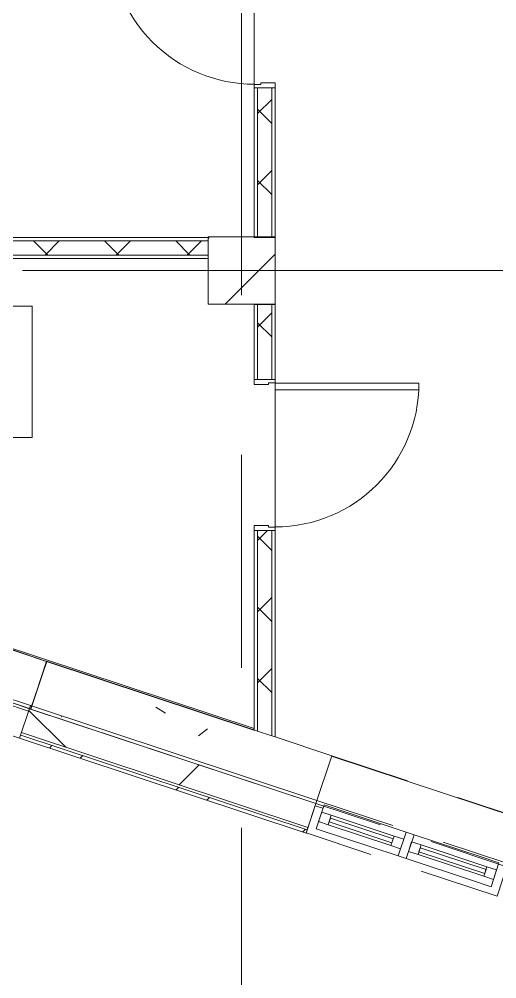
# Model space of a CAD drawing. Header units: millimetres. Extents: x 48966 to 294585, y -43515 to 30344.
# Drawn here: x 62205 to 65054, y -28507 to -22784 of the extents above; entities that cross this region are included whole.
import ezdxf

# ---------------------------------------------------------------- set-up
doc = ezdxf.new("R2010")
doc.units = ezdxf.units.MM
doc.linetypes.add('Осевые', pattern=[6350, 1270, -952.5, 3175, -952.5])
doc.linetypes.add('Сверху', pattern=[793.75, 476.25, -317.5])
for name, color, linetype, lineweight in [('Двери', 7, 'Continuous', 9), ('Импосты витража', 7, 'Continuous', 9), ('Импосты витража-1', 7, 'Continuous', 18), ('Каркас_Импост', 7, 'Continuous', 9), ('Марки помещений', 7, 'Continuous', 9), ('Обобщенные модели', 7, 'Continuous', 9), ('Обобщенные модели-1', 7, 'Continuous', 18), ('Общие ребра', 7, 'Continuous', 9), ('Окна', 7, 'Continuous', 9), ('Окна-1', 7, 'Сверху', 9), ('Окна-2', 7, 'Continuous', 18), ('Оси-2', 7, 'Осевые', 9), ('Панель', 7, 'Continuous', 9), ('Перекрытия', 7, 'Continuous', 9), ('Стены', 7, 'Continuous', 9), ('Стены-1', 7, 'Continuous', 18), ('Штриховка разреза-1', 7, 'Continuous', 9)]:
    doc.layers.add(name, color=color, linetype=linetype, lineweight=lineweight)
pattern_1 = [(0, (0, 0), (812.8, 203.2), [67.056, -542.544, 67.056, -542.544, -3251.2]), (0, (0, 0), (812.8, 203.2), [-1219.2, 67.056, -1152.144, 67.056, -542.544, -1422.4]), (0, (0, 0), (812.8, 203.2), [-3048, 67.056, -339.344, 67.056, -948.944]), (120, (304.8, 101.6), (-582.37636, 602.30545), [67.056, -542.544, 67.056, -542.544, -3251.2]), (120, (304.8, 101.6), (-582.37636, 602.30545), [-1219.2, 67.056, -1152.144, 67.056, -542.544, -1422.4]), (120, (304.8, 101.6), (-582.37636, 602.30545), [-3048, 67.056, -339.344, 67.056, -948.944]), (240, (406.4, 508), (-230.42364, -805.50545), [67.056, -542.544, 67.056, -542.544, -3251.2]), (240, (406.4, 508), (-230.42364, -805.50545), [-1219.2, 67.056, -1152.144, 67.056, -542.544, -1422.4]), (240, (406.4, 508), (-230.42364, -805.50545), [-3048, 67.056, -339.344, 67.056, -948.944])]
pattern_2 = [(45, (0, 0), (-212.132, 212.132), []), (135, (0, 0), (-212.132, -212.132), [])]

# ---------------------------------------------------------------- blocks, each defined once
blk = doc.blocks.new('Обобщенные модели 12 - Обобщенные модели 12-1067619-План 4-го этажа на отм_ _8_400')
at = {"layer": 'Обобщенные модели'}
h = blk.add_hatch(dxfattribs=at)
h.set_pattern_fill('FP_7', color=256, style=0, pattern_type=2)
h.set_pattern_definition([(45, (0, 0), (-493.914, 493.914), []), (45, (493.9, 0), (-493.914, 493.914), [873.125, -174.625, 6.706, -167.919])])
h.paths.add_polyline_path([(63731.6, -24482.9), (63731.6, -24082.9), (63331.6, -24084.4), (63331.6, -24482.9), (63666.2, -24482.9)], flags=0)
at = {"layer": 'Обобщенные модели-1'}
for p, q in [((63731.6, -24082.9), (63331.6, -24082.9)), ((63331.6, -24082.9), (63331.6, -24482.9)), ((63731.6, -24482.9), (63731.6, -24082.9)), ((63331.6, -24482.9), (63731.6, -24482.9))]:
    blk.add_line(p, q, dxfattribs=at)
blk = doc.blocks.new('Дверь - Однопольная - ДВ17__21х9-7256455-План 4-го этажа на отм_ _8_400')
at = {"layer": 'Двери'}
for p, q in [((-429, -62.5), (-389, -62.5)), ((-429, -920.5), (-429, -62.5)), ((-389, -62.5), (-389, -920.5)), ((-389, -920.5), (-429, -920.5))]:
    blk.add_line(p, q, dxfattribs=at)
blk.add_arc((-429, -62.5), 858, 270, 0, dxfattribs=at)
at = {"layer": 'Каркас_Импост'}
for p, q in [((-450, 62.5), (-420, 62.5)), ((-450, -62.5), (-450, 62.5)), ((-420, 62.5), (-420, -22.5)), ((420, 62.5), (450, 62.5)), ((420, -22.5), (420, 62.5)), ((450, 62.5), (450, -62.5)), ((-430, -22.5), (-430, -62.5)), ((-420, -22.5), (-430, -22.5)), ((430, -22.5), (420, -22.5)), ((430, -62.5), (430, -22.5)), ((-430, -62.5), (-450, -62.5)), ((450, -62.5), (430, -62.5))]:
    blk.add_line(p, q, dxfattribs=at)
at = {"layer": 'Панель'}
for p, q in [((-389, -62.5), (-429, -62.5)), ((-429, -62.5), (-429, -920.5)), ((-389, -920.5), (-389, -62.5)), ((-429, -920.5), (-389, -920.5))]:
    blk.add_line(p, q, dxfattribs=at)
blk = doc.blocks.new('M_Окно-Квадратный проем - 1200 x 11450 mm-V1-План 4-го этажа на отм_ _8_400')
at = {"layer": 'Окна'}
for p, q in [((-608.2, -102.5), (-608.2, 102.5)), ((591.8, 102.5), (591.8, -102.5))]:
    blk.add_line(p, q, dxfattribs=at)
at = {"layer": 'Окна-1'}
for p, q in [((-608.2, 102.5), (591.8, 102.5)), ((591.8, -102.5), (-608.2, -102.5))]:
    blk.add_line(p, q, dxfattribs=at)
blk = doc.blocks.new('M_Окно-Квадратный проем - 1200 x 12300 mm-2113068-План 4-го этажа на отм_ _8_400')
at = {"layer": 'Окна'}
for p, q in [((-608.2, -150), (-608.2, 150)), ((591.8, 150), (591.8, -150))]:
    blk.add_line(p, q, dxfattribs=at)
at = {"layer": 'Окна-1'}
for p, q in [((-608.2, 150), (591.8, 150)), ((591.8, -150), (-608.2, -150))]:
    blk.add_line(p, q, dxfattribs=at)
blk = doc.blocks.new('Дверь - Однопольная - ДВ2_21х9-6240640-План 4-го этажа на отм_ _8_400')
at = {"layer": 'Двери'}
for p, q in [((-389, 920.5), (-429, 920.5)), ((-429, 920.5), (-429, 62.5)), ((-389, 62.5), (-389, 920.5)), ((-429, 62.5), (-389, 62.5))]:
    blk.add_line(p, q, dxfattribs=at)
blk.add_arc((-429, 62.5), 858, 360, 90, dxfattribs=at)
at = {"layer": 'Каркас_Импост'}
for p, q in [((-430, 62.5), (-450, 62.5)), ((-450, 62.5), (-450, -62.5)), ((-430, 22.5), (-430, 62.5)), ((450, 62.5), (430, 62.5)), ((430, 62.5), (430, 22.5)), ((450, -62.5), (450, 62.5)), ((-420, 22.5), (-430, 22.5)), ((-420, -62.5), (-420, 22.5)), ((430, 22.5), (420, 22.5)), ((420, 22.5), (420, -62.5)), ((-450, -62.5), (-420, -62.5)), ((420, -62.5), (450, -62.5))]:
    blk.add_line(p, q, dxfattribs=at)
at = {"layer": 'Панель'}
for p, q in [((-429, 920.5), (-389, 920.5)), ((-429, 62.5), (-429, 920.5)), ((-389, 920.5), (-389, 62.5)), ((-389, 62.5), (-429, 62.5))]:
    blk.add_line(p, q, dxfattribs=at)
blk = doc.blocks.new('Панель окно - Верхнее левое-8291078-План 4-го этажа на отм_ _8_400')
at = {"layer": 'Окна'}
for p, q in [((197.6, 30), (-197.6, 30)), ((-197.6, 30), (-197.6, -30)), ((197.6, -30), (197.6, 30)), ((-197.6, -30), (197.6, -30))]:
    blk.add_line(p, q, dxfattribs=at)
at = {"layer": 'Окна-2'}
for p, q in [((-197.6, 30), (-257.6, 30)), ((-257.6, 30), (-257.6, -30)), ((-197.6, -30), (-197.6, 30)), ((197.6, 12.5), (-197.6, 12.5)), ((-197.6, 12.5), (-197.6, -12.5)), ((197.6, 30), (197.6, -30)), ((257.6, 30), (197.6, 30)), ((197.6, -12.5), (197.6, 12.5)), ((257.6, -30), (257.6, 30)), ((-257.6, -30), (-197.6, -30)), ((-197.6, -12.5), (197.6, -12.5)), ((197.6, -30), (257.6, -30))]:
    blk.add_line(p, q, dxfattribs=at)
blk = doc.blocks.new('Панель окно - Верхнее правое-8291087-План 4-го этажа на отм_ _8_400')
at = {"layer": 'Окна'}
for p, q in [((206.7, 30), (-206.7, 30)), ((-206.7, 30), (-206.7, -30)), ((206.7, -30), (206.7, 30)), ((-206.7, -30), (206.7, -30))]:
    blk.add_line(p, q, dxfattribs=at)
at = {"layer": 'Окна-2'}
for p, q in [((-206.7, 30), (-266.7, 30)), ((-266.7, 30), (-266.7, -30)), ((-206.7, -30), (-206.7, 30)), ((206.7, 12.5), (-206.7, 12.5)), ((-206.7, 12.5), (-206.7, -12.5)), ((206.7, 30), (206.7, -30)), ((266.7, 30), (206.7, 30)), ((206.7, -12.5), (206.7, 12.5)), ((266.7, -30), (266.7, 30)), ((-266.7, -30), (-206.7, -30)), ((-206.7, -12.5), (206.7, -12.5)), ((206.7, -30), (266.7, -30))]:
    blk.add_line(p, q, dxfattribs=at)
blk = doc.blocks.new('Прямоугольный импост - Прямоугольный импост 1-2128395-План 4-го этажа на отм_ _8_400')
at = {"layer": 'Импосты витража-1'}
for p, q in [((-25, 75), (25, 75)), ((-25, -75), (-25, 75)), ((25, 75), (25, -75)), ((25, -75), (-25, -75))]:
    blk.add_line(p, q, dxfattribs=at)
blk = doc.blocks.new('Прямоугольный импост - Прямоугольный импост 1-6622436-План 4-го этажа на отм_ _8_400')
at = {"layer": 'Импосты витража'}
for p, q in [((63976.5, -27611.9), (64023.6, -27469.5)), ((64023.6, -27469.5), (64512.7, -27631.4)), ((64465.5, -27773.8), (63976.5, -27611.9)), ((64512.7, -27631.4), (64465.5, -27773.8))]:
    blk.add_line(p, q, dxfattribs=at)
blk = doc.blocks.new('Прямоугольный импост - Прямоугольный импост 1-6622437-План 4-го этажа на отм_ _8_400')
at = {"layer": 'Импосты витража'}
for p, q in [((64513, -27789.5), (64560.1, -27647.1)), ((64560.1, -27647.1), (64961.6, -27780)), ((64914.4, -27922.4), (64513, -27789.5))]:
    blk.add_line(p, q, dxfattribs=at)
blk = doc.blocks.new('Прямоугольный импост - Прямоугольный импост 1-6622440-План 4-го этажа на отм_ _8_400')
at = {"layer": 'Импосты витража'}
for p, q in [((64961.6, -27780), (65066.5, -27814.8)), ((65066.5, -27814.8), (65019.4, -27957.2)), ((65019.4, -27957.2), (64914.4, -27922.4))]:
    blk.add_line(p, q, dxfattribs=at)
blk = doc.blocks.new('Марка помещения_Р - Марка помещения-4575829-План 4-го этажа на отм_ _8_400')
at = {"layer": 'Марки помещений'}
for p, q in [((-4.79375, -1.95625), (-4.79375, 1.95625)), ((4.79375, 1.95625), (-4.79375, 1.95625)), ((4.79375, -1.95625), (4.79375, 1.95625)), ((4.79375, -1.95625), (-4.79375, -1.95625))]:
    blk.add_line(p, q, dxfattribs=at)

msp = doc.modelspace()

# ---------------------------------------------------------------- hatches: boundary and pattern name
at = {"layer": 'Штриховка разреза-1'}
h = msp.add_hatch(dxfattribs=at)
h.set_pattern_fill('FP_5', color=256, style=0, pattern_type=2)
h.set_pattern_definition(pattern_2)
h.paths.add_polyline_path([(63711.6, -24085.8), (63711.6, -23192.9), (63626.6, -23192.9), (63626.6, -24085.8), (63666.2, -24085.8)], flags=0)
h.paths.add_polyline_path([(63711.6, -22292.9), (63711.6, -19012.9), (63626.6, -19012.9), (63626.6, -22292.9), (63666.2, -22292.9)], flags=0)
h.paths.add_polyline_path([(63666.2, -18112.9), (63711.6, -18112.9), (63711.6, -16082.9), (63626.6, -16082.9), (63626.6, -18112.9)], flags=0)
h = msp.add_hatch(dxfattribs=at)
h.set_pattern_fill('FP_5', color=256, style=0, pattern_type=2)
h.set_pattern_definition(pattern_2)
h.paths.add_polyline_path([(63331.6, -24190.8), (63331.6, -24105.8), (58082.5, -24105.8), (58139.2, -24190.8), (62855.9, -24190.8)], flags=0)
h = msp.add_hatch(dxfattribs=at)
h.set_pattern_fill('FP_5', color=256, style=0, pattern_type=2)
h.set_pattern_definition(pattern_2)
h.paths.add_polyline_path([(63711.6, -27058), (63711.6, -25832.9), (63626.6, -25832.9), (63626.6, -27029.9)], flags=0)
h.paths.add_polyline_path([(63626.6, -24932.9), (63711.6, -24932.9), (63711.6, -24485.8), (63626.6, -24485.8)], flags=0)
h = msp.add_hatch(dxfattribs=at)
h.set_pattern_fill('FP_3', color=256, style=0, pattern_type=2)
h.set_pattern_definition([(45, (0, 0), (-707.107, 707.107), []), (135, (0, 0), (-707.107, -707.107), [])])
h.paths.add_polyline_path([(74826.1, -31209.2), (74873.4, -31069.1), (74683.8, -31007.8), (74137.8, -30823.5), (74090.7, -30965.9), (74199.7, -31001.9)], flags=0)
h.paths.add_polyline_path([(72951.4, -30589), (72998.5, -30446.6), (67961.9, -28780.5), (67914.8, -28923), (70266.3, -29700.8)], flags=0)
h.paths.add_polyline_path([(66775.5, -28546.1), (66822.6, -28403.7), (65113.7, -27838.4), (65066.6, -27980.8)], flags=0)
h.paths.add_polyline_path([(63927.3, -27603.9), (63974.4, -27461.5), (62265.5, -26896.2), (62218.4, -27038.6), (63474.9, -27454.3)], flags=0)
h.paths.add_polyline_path([(61079.1, -26661.8), (61126.2, -26519.3), (60179.3, -26206.1), (60127.7, -26347)], flags=0)
h = msp.add_hatch(dxfattribs=at)
h.set_pattern_fill('FP_1', color=256, style=0, pattern_type=2)
h.set_pattern_definition(pattern_1)
h.paths.add_polyline_path([(74495.7, -30941.9), (74502.2, -30922.9), (74144.1, -30804.5), (74137.8, -30823.5), (74199.7, -30843.9)], flags=0)
h.paths.add_polyline_path([(72998.5, -30446.6), (73004.8, -30427.6), (67968.2, -28761.6), (67961.9, -28780.5), (70744, -29700.8)], flags=0)
h.paths.add_polyline_path([(66822.6, -28403.7), (66828.9, -28384.7), (65120, -27819.4), (65113.7, -27838.4)], flags=0)
h.paths.add_polyline_path([(63974.4, -27461.5), (63980.7, -27442.5), (62271.8, -26877.2), (62265.5, -26896.2), (63952.5, -27454.3)], flags=0)
h.paths.add_polyline_path([(61126.2, -26519.3), (61132.5, -26500.4), (60186.2, -26187.3), (60179.3, -26206.1), (60556.7, -26331)], flags=0)
h = msp.add_hatch(dxfattribs=at)
h.set_pattern_fill('FP_2', color=256, style=0, pattern_type=2)
h.set_pattern_definition([(45, (0, 0), (-502.8943, 502.8943), []), (45, (0, 762), (-502.8943, 502.8943), [])])
h.paths.add_polyline_path([(74814.9, -31242.3), (74821.3, -31223.4), (74086, -30980.1), (74079.7, -30999.1), (74199.7, -31038.8)], flags=0)
h.paths.add_polyline_path([(72940.4, -30622.3), (72946.7, -30603.3), (67910.1, -28937.2), (67903.8, -28956.2), (70154.9, -29700.8)], flags=0)
h.paths.add_polyline_path([(66764.5, -28579.3), (66770.8, -28560.3), (65061.9, -27995), (65055.6, -28014)], flags=0)
h.paths.add_polyline_path([(63916.3, -27637.2), (63922.6, -27618.2), (62213.7, -27052.9), (62207.4, -27071.9), (63363.4, -27454.3)], flags=0)
h.paths.add_polyline_path([(61068.1, -26695), (61074.4, -26676), (60122.5, -26361.1), (60115.6, -26379.9)], flags=0)
h = msp.add_hatch(dxfattribs=at)
h.set_pattern_fill('FP_1', color=256, style=0, pattern_type=2)
h.set_pattern_definition(pattern_1)
h.paths.add_polyline_path([(74821.3, -31223.4), (74826.1, -31209.2), (74090.7, -30965.9), (74086, -30980.1), (74199.7, -31017.7)], flags=0)
h.paths.add_polyline_path([(72946.7, -30603.3), (72951.4, -30589), (67914.8, -28923), (67910.1, -28937.2), (70218.6, -29700.8)], flags=0)
h.paths.add_polyline_path([(66770.8, -28560.3), (66775.5, -28546.1), (65066.6, -27980.8), (65061.9, -27995)], flags=0)
h.paths.add_polyline_path([(63922.6, -27618.2), (63927.3, -27603.9), (62218.4, -27038.6), (62213.7, -27052.9), (63427.1, -27454.3)], flags=0)
h.paths.add_polyline_path([(61074.4, -26676), (61079.1, -26661.8), (60127.7, -26347), (60122.5, -26361.1)], flags=0)
h = msp.add_hatch(dxfattribs=at)
h.set_pattern_fill('FP_8', color=256, style=0, pattern_type=2)
h.set_pattern_definition([(50, (0, 0), (1457.472, -127.512), [152.4, -1676.4]), (355, (0, 0), (-281.942, 1528.454), [121.92, -1341.12]), (100.451, (121.5, -10.6), (1175.54, 1400.933), [129.52, -1424.72]), (46.184, (0, 406.4), (2168.632, -336.34), [228.6, -2514.6]), (96.636, (180.7, 378.4), (1899.22, 1979.42), [194.28, -2137.08]), (351.184, (0, 406.4), (1899.24, 1979.4), [182.88, -2011.68]), (21, (203.2, 304.8), (1212.915, -818.121), [152.4, -1676.4]), (326, (203.2, 304.8), (494.417, 1473.504), [121.92, -1341.12]), (71.451, (304.3, 236.6), (1707.337, 655.37), [129.52, -1424.72]), (37.5, (0, 0), (24.7094, 676.4402), [67.056, -1257.808, 67.056, -1294.384, -1346.2]), (37.5, (0, 0), (24.7094, 676.4402), [-2686.304, 67.056, -1279.144]), (7.5, (0, 0), (534.558, 801.444), [67.056, -709.168, 67.056, -1227.328, -513.08]), (7.5, (0, 0), (534.558, 801.444), [-2070.608, 67.056, -446.024]), (327.5, (-453.14, 0), (1084.7275, -45.8312), [67.056, -440.944, 67.056, -1517.904, -2103.12]), (327.5, (-453.14, 0), (1084.7275, -45.8312), [-2092.96, 67.056, -2036.064]), (317.5, (-656.3, 0), (1185.035, 203.414), [67.056, -593.344, 67.056, -985.52, -1493.52]), (317.5, (-656.3, 0), (1185.035, 203.414), [-1712.976, 67.056, -1426.464])])
h.paths.add_polyline_path([(66822.5, -28403.9), (66916.8, -28119.1), (65208.1, -27553.4), (65113.8, -27838.2)], flags=0)
h.paths.add_polyline_path([(63974.6, -27461.1), (64068.9, -27176.3), (62368.3, -26613.3), (62274.1, -26898.1), (63953.9, -27454.3)], flags=0)

# ---------------------------------------------------------------- linework, layer by layer
at = {"layer": 'Общие ребра'}
for p, q in [((63606.6, -23192.9), (63606.6, -24083.8)), ((63626.6, -24085.8), (63626.6, -23192.9)), ((63711.6, -24085.8), (63711.6, -23192.9)), ((63731.6, -24085.8), (63731.6, -23192.9)), ((58082.5, -24105.8), (63331.6, -24105.8)), ((58139.2, -24190.8), (63331.6, -24190.8)), ((63606.6, -24485.8), (63606.6, -24932.9)), ((63626.6, -24932.9), (63626.6, -24485.8)), ((63711.6, -24932.9), (63711.6, -24485.8)), ((63606.6, -25832.9), (63606.6, -27023.3)), ((63626.6, -27029.9), (63626.6, -25832.9)), ((63711.6, -27058), (63711.6, -25832.9)), ((62265.5, -26896.2), (63974.4, -27461.5)), ((62213.7, -27052.9), (63922.6, -27618.2)), ((62218.4, -27038.6), (63927.3, -27603.9)), ((63606.6, -27023.3), (63626.6, -27029.9)), ((63626.6, -27029.9), (63711.6, -27058)), ((63711.6, -27058), (63731.6, -27064.6))]:
    msp.add_line(p, q, dxfattribs=at)
at = {"layer": 'Оси-2'}
for p, q in [((63531.6, 25417.1), (63531.6, -41737.8)), ((150171.6, -24282.9), (50565.6, -24282.9))]:
    msp.add_line(p, q, dxfattribs=at)
at = {"layer": 'Перекрытия'}
for p, q in [((63606.6, -24082.9), (63606.6, -22122.9)), ((63606.6, -22292.9), (63606.6, -23192.9)), ((63606.6, -23192.9), (63731.6, -23192.9)), ((63731.6, -23192.9), (63731.6, -27064.6)), ((58069.5, -24085.8), (63331.6, -24085.8)), ((63331.6, -24210.8), (58152.9, -24210.8)), ((63331.6, -24482.9), (63331.6, -24210.8)), ((63606.6, -24482.9), (63331.6, -24482.9)), ((63606.6, -24932.9), (63606.6, -24482.9)), ((63731.6, -24932.9), (63606.6, -24932.9)), ((63731.6, -25832.9), (63731.6, -24932.9)), ((63606.6, -27014), (63606.6, -25832.9)), ((63606.6, -25832.9), (63731.6, -25832.9)), ((61233, -26229.5), (63606.6, -27014)), ((62106.9, -26859.9), (62260.7, -26910.6)), ((64068.1, -27178.5), (65207.4, -27555.3)), ((63970.1, -27474.5), (64016.9, -27490))]:
    msp.add_line(p, q, dxfattribs=at)
at = {"layer": 'Стены'}
for p, q in [((61230.4, -26237), (62368.2, -26613.7)), ((62265.7, -26895.7), (61126.5, -26518.6)), ((62321.1, -26756.1), (62368.2, -26613.7)), ((62280.1, -26880), (62321.1, -26756.1))]:
    msp.add_line(p, q, dxfattribs=at)
at = {"layer": 'Стены-1'}
for p, q in [((63731.6, -23192.9), (63606.6, -23192.9)), ((63331.6, -24085.8), (58069.5, -24085.8)), ((63331.6, -24210.8), (63331.6, -24085.8)), ((63606.6, -24083.8), (63606.6, -24085.8)), ((63606.6, -24085.8), (63731.6, -24085.8)), ((58152.9, -24210.8), (63331.6, -24210.8)), ((63731.6, -24485.8), (63606.6, -24485.8)), ((63731.6, -24932.9), (63731.6, -24485.8)), ((63606.6, -24932.9), (63731.6, -24932.9)), ((63731.6, -25832.9), (63606.6, -25832.9)), ((63731.6, -27064.6), (63731.6, -25832.9)), ((62368.3, -26613.3), (62274.1, -26898.1)), ((62368.6, -26612.5), (62368, -26614.4)), ((62368, -26614.4), (63604.6, -27023.7)), ((63606.6, -27023.3), (62368.3, -26613.3)), ((63604.6, -27021.6), (62368.6, -26612.5)), ((62271.8, -26877.2), (62207.4, -27071.9)), ((63980.7, -27442.5), (62271.8, -26877.2)), ((62274.1, -26898.1), (63974.6, -27461.1)), ((64068.9, -27176.3), (63731.6, -27064.6)), ((62207.4, -27071.9), (63916.3, -27637.2)), ((63974.6, -27461.1), (64068.9, -27176.3)), ((63916.3, -27637.2), (63980.7, -27442.5))]:
    msp.add_line(p, q, dxfattribs=at)

# ---------------------------------------------------------------- block references
at = {"layer": 'Двери', "rotation": 269.9999999999998}
for name, p in [('Дверь - Однопольная - ДВ17__21х9-7256455-План 4-го этажа на отм_ _8_400', (63669.1, -22742.9)), ('Дверь - Однопольная - ДВ2_21х9-6240640-План 4-го этажа на отм_ _8_400', (63669.1, -25382.9))]:
    msp.add_blockref(name, p, dxfattribs=at)
at = {"layer": 'Импосты витража'}
for name in ['Прямоугольный импост - Прямоугольный импост 1-6622436-План 4-го этажа на отм_ _8_400', 'Прямоугольный импост - Прямоугольный импост 1-6622437-План 4-го этажа на отм_ _8_400', 'Прямоугольный импост - Прямоугольный импост 1-6622440-План 4-го этажа на отм_ _8_400']:
    msp.add_blockref(name, (0, 0), dxfattribs=at)
at = {"layer": 'Импосты витража', "extrusion": (0, 0, -1), "rotation": 198.3168132784856}
msp.add_blockref('Прямоугольный импост - Прямоугольный импост 1-2128395-План 4-го этажа на отм_ _8_400', (-64512.8, -27710.5), dxfattribs=at)
at = {"layer": 'Марки помещений', "xscale": 199.9999999999999, "yscale": 199.9999999999999, "zscale": 199.9999999999999}
msp.add_blockref('Марка помещения_Р - Марка помещения-4575829-План 4-го этажа на отм_ _8_400', (61324.2, -24887.4), dxfattribs=at)
at = {"layer": 'Обобщенные модели'}
msp.add_blockref('Обобщенные модели 12 - Обобщенные модели 12-1067619-План 4-го этажа на отм_ _8_400', (0, 0), dxfattribs=at)
at = {"layer": 'Окна'}
for name, p, rotation in [('M_Окно-Квадратный проем - 1200 x 12300 mm-2113068-План 4-го этажа на отм_ _8_400', (61745.7, -26559.1), 161.1056716698262), ('M_Окно-Квадратный проем - 1200 x 11450 mm-V1-План 4-го этажа на отм_ _8_400', (61662.2, -26783.5), 161.696185094391), ('M_Окно-Квадратный проем - 1200 x 12300 mm-2113068-План 4-го этажа на отм_ _8_400', (64599.1, -27509.8), 341.6831867215141), ('M_Окно-Квадратный проем - 1200 x 11450 mm-V1-План 4-го этажа на отм_ _8_400', (64510.4, -27725.7), 161.696185094391), ('Панель окно - Верхнее левое-8291078-План 4-го этажа на отм_ _8_400', (64244.6, -27621.7), 341.6831867215144), ('Панель окно - Верхнее правое-8291087-План 4-го этажа на отм_ _8_400', (64789.8, -27802.1), 341.6831867215144)]:
    msp.add_blockref(name, p, dxfattribs=dict(at, rotation=rotation))

doc.saveas('drawing.dxf')
